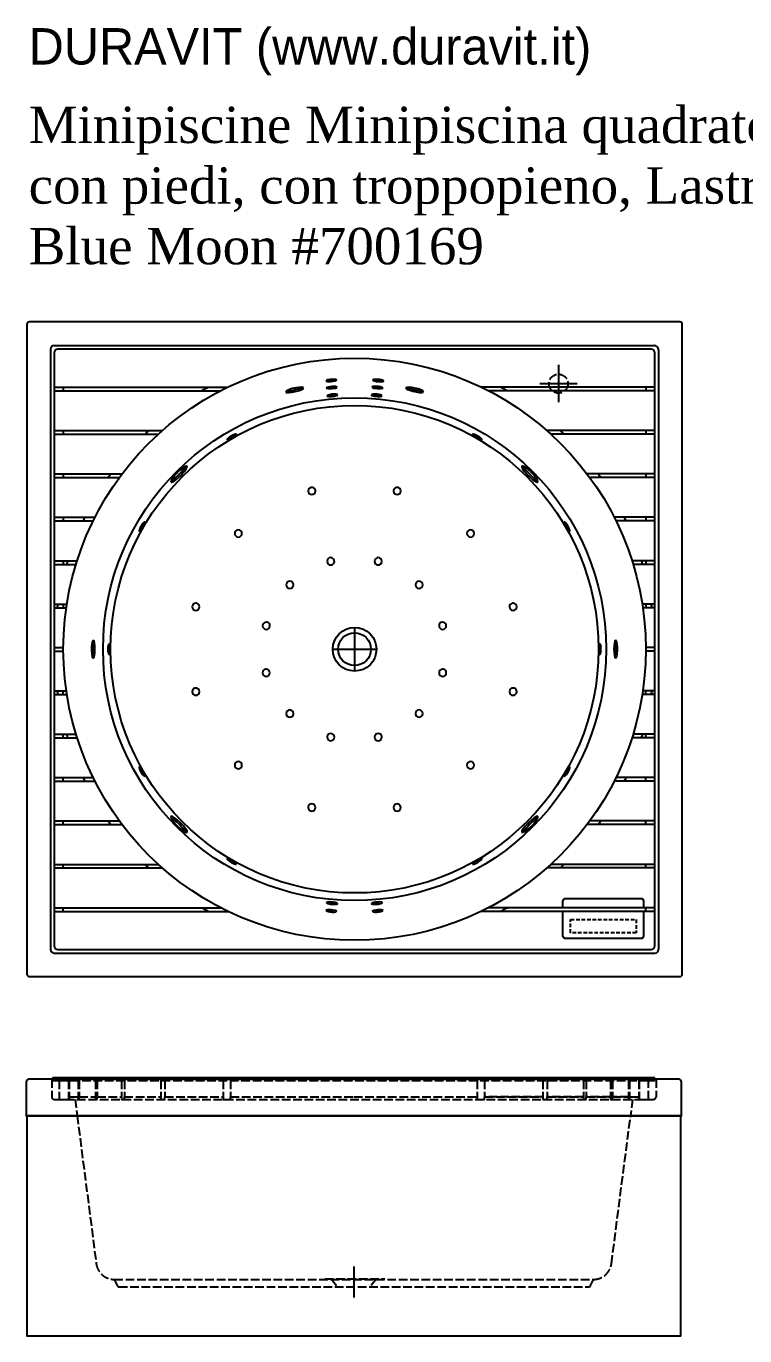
# Model space of a CAD drawing. Header units: millimetres. Extents: x 734 to 4682, y -4658 to -1058.
# Drawn here: x 734 to 2708, y -4658 to -1058 of the extents above; entities that cross this region are included whole.
import ezdxf

# ---------------------------------------------------------------- set-up
doc = ezdxf.new("R2010")
doc.units = ezdxf.units.MM
doc.linetypes.add('ACDINTGL', pattern=[3, 2, -1])
doc.linetypes.add('AM_DIN_F_W050', pattern=[6.25, 4.75, -1.5])

msp = doc.modelspace()

# ---------------------------------------------------------------- linework, layer by layer
for p, q in [((811.1, -1935.4), (2459.1, -1935.4)), ((801.1, -1945.4), (801.1, -3595.4)), ((2471.1, -1947.4), (2471.1, -3595.4)), ((811.1, -2050), (1288.4, -2050)), ((836.1, -2050), (836.1, -2060)), ((2461.1, -2050), (1983.8, -2050)), ((2436.1, -2050), (2436.1, -2060)), ((811.1, -2060), (1268.4, -2060)), ((2461.1, -2060), (2003.8, -2060)), ((811.1, -2169.2), (1108.4, -2169.2)), ((811.1, -2179.2), (1097.2, -2179.2)), ((836.1, -2169.2), (836.1, -2179.2)), ((2461.1, -2169.2), (2163.9, -2169.2)), ((2461.1, -2179.2), (2175.1, -2179.2)), ((2436.1, -2169.2), (2436.1, -2179.2)), ((811.1, -2288.5), (997.6, -2288.5)), ((811.1, -2298.5), (990.2, -2298.5)), ((836.1, -2288.5), (836.1, -2298.5)), ((2461.1, -2288.5), (2274.7, -2288.5)), ((2461.1, -2298.5), (2282.1, -2298.5)), ((2436.1, -2288.5), (2436.1, -2298.5)), ((811.1, -2407.8), (923.1, -2407.8)), ((836.1, -2407.8), (836.1, -2417.8)), ((2461.1, -2407.8), (2349.2, -2407.8)), ((2436.1, -2407.8), (2436.1, -2417.8)), ((811.1, -2417.8), (918.1, -2417.8)), ((2461.1, -2417.8), (2354.2, -2417.8)), ((811.1, -2527.1), (874.1, -2527.1)), ((811.1, -2537.1), (870.9, -2537.1)), ((836.1, -2527.1), (836.1, -2537.1)), ((2461.1, -2527.1), (2398.2, -2527.1)), ((2461.1, -2537.1), (2401.3, -2537.1)), ((2436.1, -2527.1), (2436.1, -2537.1)), ((811.1, -2646.4), (845.8, -2646.4)), ((811.1, -2656.4), (844.3, -2656.4)), ((836.1, -2646.4), (836.1, -2656.4)), ((2461.1, -2646.4), (2426.5, -2646.4)), ((2461.1, -2656.4), (2428, -2656.4)), ((2436.1, -2646.4), (2436.1, -2656.4)), ((811.1, -2765.3), (836.2, -2765.3)), ((2461.1, -2765.3), (2436.1, -2765.3)), ((811.1, -2775.6), (836.2, -2775.6)), ((2461.1, -2775.6), (2436.1, -2775.6)), ((811.1, -2884.5), (844.3, -2884.5)), ((811.1, -2894.5), (845.8, -2894.5)), ((836.1, -2894.5), (836.1, -2884.5)), ((2461.1, -2894.5), (2426.5, -2894.5)), ((2461.1, -2884.5), (2428, -2884.5)), ((2436.1, -2894.5), (2436.1, -2884.5)), ((811.1, -3003.8), (870.9, -3003.8)), ((811.1, -3013.8), (874.1, -3013.8)), ((836.1, -3013.8), (836.1, -3003.8)), ((836.1, -3013.8), (836.1, -3003.8)), ((2461.1, -3013.8), (2398.2, -3013.8)), ((2461.1, -3003.8), (2401.3, -3003.8)), ((2436.1, -3013.8), (2436.1, -3003.8)), ((2436.1, -3013.8), (2436.1, -3003.8)), ((811.1, -3123.1), (918.1, -3123.1)), ((836.1, -3133.1), (836.1, -3123.1)), ((2461.1, -3123.1), (2354.2, -3123.1)), ((2436.1, -3133.1), (2436.1, -3123.1)), ((811.1, -3133.1), (923.1, -3133.1)), ((2461.1, -3133.1), (2349.2, -3133.1)), ((811.1, -3242.4), (990.2, -3242.4)), ((811.1, -3252.4), (997.6, -3252.4)), ((836.1, -3252.4), (836.1, -3242.4)), ((2461.1, -3252.4), (2274.7, -3252.4)), ((2461.1, -3242.4), (2282.1, -3242.4)), ((2436.1, -3252.4), (2436.1, -3242.4)), ((811.1, -3361.7), (1097.2, -3361.7)), ((811.1, -3371.7), (1108.4, -3371.7)), ((836.1, -3371.7), (836.1, -3361.7)), ((2461.1, -3371.7), (2163.9, -3371.7)), ((2461.1, -3361.7), (2175.1, -3361.7)), ((2436.1, -3371.7), (2436.1, -3361.7)), ((811.1, -3480.9), (1268.4, -3480.9)), ((811.1, -3490.9), (1288.4, -3490.9)), ((836.1, -3490.9), (836.1, -3480.9)), ((1573.8, -3473.7), (1573.8, -3473.7)), ((1697.8, -3473.7), (1697.8, -3473.7)), ((2461.1, -3490.9), (1983.8, -3490.9)), ((2461.1, -3480.9), (2003.8, -3480.9)), ((2436.1, -3490.9), (2436.1, -3480.9)), ((811.1, -3605.4), (2461.1, -3605.4))]:
    msp.add_line(p, q)
at = {"color": 4}
for p, q in [((2196.1, -1989), (2196.1, -2091.4)), ((2145.2, -2040.4), (2247.1, -2040.4)), ((1636.1, -2710.4), (1636.1, -2830.4)), ((1576.1, -2770.4), (1696.1, -2770.4)), ((1634.1, -4467.3), (1634.1, -4551.9))]:
    msp.add_line(p, q, dxfattribs=at)
at = {"color": 6, "linetype": 'AM_DIN_F_W050', "ltscale": 5}
for p, q in [((804.1, -3952.6), (804.1, -4000.6)), ((807.1, -3952.6), (807.1, -3955.6)), ((807.1, -3955.6), (825, -3955.6)), ((825, -3955.6), (2443.3, -3955.6)), ((825, -3955.6), (825, -4007.6)), ((850.2, -3955.6), (850.2, -4007.6)), ((851.7, -3955.6), (851.7, -4007.6)), ((876.9, -3955.6), (876.9, -4000.6)), ((880, -3955.6), (880, -4000.6)), ((924.1, -3955.6), (924.1, -4000.6)), ((929.1, -3955.6), (929.1, -4000.6)), ((996.3, -3955.6), (996.3, -4000.6)), ((1003.7, -3955.6), (1003.7, -4000.6)), ((1103.5, -3955.6), (1103.5, -4000.6)), ((1114.7, -3955.6), (1114.7, -4000.6)), ((1275, -3955.6), (1275, -4000.6)), ((1295.1, -3955.6), (1295.1, -4000.6)), ((1973.2, -3955.6), (1973.2, -4000.6)), ((1993.3, -3955.6), (1993.3, -4000.6)), ((2153.6, -3955.6), (2153.6, -4000.6)), ((2164.8, -3955.6), (2164.8, -4000.6)), ((2264.5, -3955.6), (2264.5, -4000.6)), ((2272, -3955.6), (2272, -4000.6)), ((2339.2, -3955.6), (2339.2, -4000.6)), ((2344.2, -3955.6), (2344.2, -4000.6)), ((2388.2, -3955.6), (2388.2, -4000.6)), ((2391.4, -3955.6), (2391.4, -4000.6)), ((2416.5, -3955.6), (2416.5, -4007.6)), ((2418.1, -3955.6), (2418.1, -4007.6)), ((2443.3, -4007.6), (2443.3, -3955.6)), ((2443.3, -3955.6), (2461.1, -3955.6)), ((2461.1, -3955.6), (2461.1, -3952.6)), ((2464.1, -3952.6), (2464.1, -4000.6)), ((811.1, -4007.6), (2457.1, -4007.6)), ((825, -4007.6), (851.7, -4007.6)), ((851.7, -4000.6), (876.9, -4000.6)), ((851.7, -4007.6), (851.7, -4000.6)), ((868.6, -4007.6), (874.1, -4052.6)), ((876.9, -4000.6), (876.9, -4007.6)), ((876.9, -4007.6), (880, -4007.6)), ((880, -4000.6), (924.1, -4000.6)), ((880, -4000.6), (924.1, -4000.6)), ((880, -4007.6), (880, -4000.6)), ((924.1, -4000.6), (924.1, -4007.6)), ((924.1, -4007.6), (929.1, -4007.6)), ((929.1, -4000.6), (996.3, -4000.6)), ((929.1, -4000.6), (996.3, -4000.6)), ((929.1, -4007.6), (929.1, -4000.6)), ((996.3, -4000.6), (996.3, -4007.6)), ((996.3, -4007.6), (1003.7, -4007.6)), ((1003.7, -4000.6), (1103.5, -4000.6)), ((1003.7, -4000.6), (1103.5, -4000.6)), ((1003.7, -4007.6), (1003.7, -4000.6)), ((1103.5, -4000.6), (1103.5, -4007.6)), ((1103.5, -4007.6), (1114.7, -4007.6)), ((1114.7, -4000.6), (1275, -4000.6)), ((1114.7, -4000.6), (1275, -4000.6)), ((1114.7, -4007.6), (1114.7, -4000.6)), ((1275, -4000.6), (1275, -4007.6)), ((1275, -4007.6), (1295.1, -4007.6)), ((1295.1, -4000.6), (1634.1, -4000.6)), ((1295.1, -4007.6), (1295.1, -4000.6)), ((1634.1, -4000.6), (1973.2, -4000.6)), ((1973.2, -4000.6), (1973.2, -4007.6)), ((1973.2, -4007.6), (1993.3, -4007.6)), ((2153.6, -4000.6), (1993.3, -4000.6)), ((1993.3, -4000.6), (2153.6, -4000.6)), ((1993.3, -4007.6), (1993.3, -4000.6)), ((2153.6, -4000.6), (2153.6, -4007.6)), ((2153.6, -4007.6), (2164.8, -4007.6)), ((2264.5, -4000.6), (2164.8, -4000.6)), ((2164.8, -4000.6), (2264.5, -4000.6)), ((2164.8, -4007.6), (2164.8, -4000.6)), ((2264.5, -4000.6), (2264.5, -4007.6)), ((2264.5, -4007.6), (2272, -4007.6)), ((2339.2, -4000.6), (2272, -4000.6)), ((2272, -4000.6), (2339.2, -4000.6)), ((2272, -4007.6), (2272, -4000.6)), ((2339.2, -4000.6), (2339.2, -4007.6)), ((2339.2, -4007.6), (2344.2, -4007.6)), ((2388.2, -4000.6), (2344.2, -4000.6)), ((2344.2, -4000.6), (2388.2, -4000.6)), ((2344.2, -4007.6), (2344.2, -4000.6)), ((2388.2, -4000.6), (2388.2, -4007.6)), ((2388.2, -4007.6), (2391.4, -4007.6)), ((2391.4, -4000.6), (2416.5, -4000.6)), ((2391.4, -4007.6), (2391.4, -4000.6)), ((2399.7, -4007.6), (2394.1, -4052.6)), ((2416.5, -4000.6), (2416.5, -4007.6)), ((2416.5, -4007.6), (2443.3, -4007.6)), ((874.1, -4052.6), (926.5, -4459.3)), ((2341.8, -4459.3), (2394.1, -4052.6)), ((976.1, -4502.6), (2292.2, -4502.6)), ((976.1, -4502.6), (983.9, -4519.7)), ((988.4, -4522.6), (2279.9, -4522.6)), ((1554.1, -4500.6), (1719.1, -4500.6)), ((1572.1, -4500.6), (1589.1, -4522.6)), ((1696.1, -4500.6), (1679.1, -4522.6)), ((2284.4, -4519.7), (2292.2, -4502.6))]:
    msp.add_line(p, q, dxfattribs=at)
for points in [[(2536.1, -1877.4, 0.414214), (2529.1, -1870.4), (743.1, -1870.4, 0.414214), (736.1, -1877.4), (736.1, -3663.4, 0.414214), (743.1, -3670.4), (2529.1, -3670.4, 0.414214), (2536.1, -3663.4)], [(2461.1, -1955.7, 0.414214), (2451.1, -1945.7), (821.1, -1945.7, 0.414214), (811.1, -1955.7), (811.1, -3585.7, 0.414214), (821.1, -3595.7), (2451.1, -3595.7, 0.414214), (2461.1, -3585.7)], [(2534.1, -3959.6, 0.414214), (2527.1, -3952.6), (741.1, -3952.6, 0.414214), (734.1, -3959.6), (734.1, -4052.6), (2534.1, -4052.6)]]:
    msp.add_lwpolyline(points, format="xyb", close=True)
at = {"color": 6, "linetype": 'ACDINTGL', "ltscale": 5}
msp.add_lwpolyline([(2229.6, -3513.5), (2409.7, -3513.5), (2409.7, -3549.6), (2229.6, -3549.6)], close=True, dxfattribs=at)
for points in [[(2461.1, -3948.6), (1634.1, -3948.6), (807.1, -3948.6), (807.1, -3952.6), (1634.1, -3952.6), (2461.1, -3952.6)], [(2532.1, -4052.6), (736.1, -4052.6), (736.1, -4657.6), (2532.1, -4657.6)]]:
    msp.add_lwpolyline(points, close=True)
for radius in [800, 691, 670, 60, 45]:
    msp.add_circle((1636.1, -2770.4), radius)
at = {"color": 6, "linetype": 'AM_DIN_F_W050', "ltscale": 5}
msp.add_circle((2196.1, -2040.4), 26, dxfattribs=at)
for centre, radius, start, end in [((811.1, -1945.4), 10, 90, 180), ((2459.1, -1947.4), 12, 0, 90), ((1636.1, -2770.4), 825, 119.153, 120.5483), ((1636.1, -2770.4), 825, 59.4517, 60.847), ((1636.1, -2770.4), 825, 133.2191, 134.224), ((1636.1, -2770.4), 825, 45.776, 46.7809), ((1636.1, -2770.4), 825, 144.2564, 145.1076), ((1636.1, -2770.4), 825, 34.8924, 35.7436), ((1636.1, -2770.4), 825, 153.9231, 154.6938), ((1636.1, -2770.4), 825, 25.3062, 26.0769), ((1636.1, -2770.4), 825, 162.8428, 163.5682), ((1636.1, -2770.4), 825, 16.4318, 17.1572), ((1636.1, -2770.4), 825, 171.3491, 172.051), ((1636.1, -2770.4), 825, 7.949, 8.6509), ((1636.1, -2770.4), 825, 179.6396, 180.3341), ((1636.1, -2770.4), 825, 179.6659, 180.3604), ((1636.1, -2770.4), 825, 359.6659, 0.3604), ((1636.1, -2770.4), 825, 359.6396, 0.3341), ((1636.1, -2770.4), 825, 187.949, 188.6509), ((1636.1, -2770.4), 825, 351.3491, 352.051), ((1636.1, -2770.4), 825, 196.4318, 197.1572), ((1636.1, -2770.4), 825, 196.4318, 197.1572), ((1636.1, -2770.4), 825, 342.8428, 343.5682), ((1636.1, -2770.4), 825, 342.8428, 343.5682), ((1636.1, -2770.4), 825, 205.3062, 206.0769), ((1636.1, -2770.4), 825, 333.9231, 334.6938), ((1636.1, -2770.4), 825, 214.8924, 215.7436), ((1636.1, -2770.4), 825, 324.2564, 325.1076), ((1636.1, -2770.4), 825, 225.776, 226.7809), ((1636.1, -2770.4), 825, 313.2191, 314.224), ((1636.1, -2770.4), 825, 239.4517, 240.847), ((1636.1, -2770.4), 825, 299.153, 300.5483), ((811.1, -3595.4), 10, 180, 270), ((2461.1, -3595.4), 10, 270, 0)]:
    msp.add_arc(centre, radius, start, end)
for centre, radius, start, end in [((811.1, -4000.6), 7, 180, 270), ((2457.1, -4000.6), 7, 270, 0), ((976.1, -4452.6), 50, 187.6821, 270), ((2292.2, -4452.6), 50, 270, 352.3179), ((988.4, -4517.6), 5, 204.5415, 270), ((2279.9, -4517.6), 5, 270, 335.4585)]:
    msp.add_arc(centre, radius, start, end, dxfattribs=at)
for points, knots in [([(1496.2, -2052.2), (1494.4, -2047.9), (1471.9, -2051.9), (1469.2, -2053), (1466.6, -2053.3), (1446.9, -2059.1), (1447.4, -2063.4)], [0, 0, 0, 0, 1, 1, 1, 2, 2, 2, 2]), ([(1450.4, -2060), (1457.4, -2060.2), (1466, -2058.4), (1472.8, -2056.8), (1479.3, -2055.4), (1485.9, -2053.4), (1491.9, -2050.4)], [0, 0, 0, 0, 1, 1, 1, 2, 2, 2, 2]), ([(1586.6, -2030.5), (1586.6, -2030.5), (1586.6, -2030.3), (1586.6, -2030.3), (1586.6, -2030.3), (1586.4, -2030), (1586.4, -2030), (1586.4, -2030), (1586, -2029.8), (1586, -2029.8), (1586, -2029.8), (1585.5, -2029.5), (1585.5, -2029.5), (1585.5, -2029.5), (1584.9, -2029.3), (1584.9, -2029.3), (1584.9, -2029.3), (1583.8, -2029.1), (1583.8, -2029.1), (1579.7, -2028.2), (1574.5, -2028.5), (1570.4, -2028.9), (1569, -2029), (1556.8, -2030.5), (1556.8, -2033.2)], [0, 0, 0, 0, 1, 1, 1, 2, 2, 2, 3, 3, 3, 4, 4, 4, 5, 5, 5, 6, 6, 6, 7, 7, 7, 8, 8, 8, 8]), ([(1714.2, -2052.5), (1714.1, -2049.8), (1700, -2048), (1698.4, -2048.1), (1694.6, -2047.8), (1690.1, -2047.7), (1686.4, -2048.6), (1686.4, -2048.6), (1685.7, -2048.8), (1685.7, -2048.8), (1685.7, -2048.8), (1685.2, -2049.1), (1685.2, -2049.1), (1685.2, -2049.1), (1684.7, -2049.3), (1684.7, -2049.3), (1684.7, -2049.3), (1684.4, -2049.5), (1684.4, -2049.5), (1684.4, -2049.5), (1684.3, -2049.8), (1684.3, -2049.8), (1684.3, -2049.8), (1684.3, -2050), (1684.3, -2050)], [0, 0, 0, 0, 1, 1, 1, 2, 2, 2, 3, 3, 3, 4, 4, 4, 5, 5, 5, 6, 6, 6, 7, 7, 7, 8, 8, 8, 8]), ([(1715.8, -2033.2), (1715.8, -2033.2), (1715.8, -2032.9), (1715.8, -2032.9), (1715.8, -2032.9), (1715.7, -2032.6), (1715.7, -2032.6), (1715.7, -2032.6), (1715.4, -2032.3), (1715.4, -2032.3), (1715.4, -2032.3), (1714.9, -2032), (1714.9, -2032), (1714.9, -2032), (1714.4, -2031.7), (1714.4, -2031.7), (1714.4, -2031.7), (1713.3, -2031.2), (1713.3, -2031.2), (1709.3, -2029.7), (1704.4, -2029), (1700.2, -2028.7), (1696.3, -2028.5), (1691.8, -2028.4), (1688, -2029.2), (1688, -2029.2), (1687.4, -2029.5), (1687.4, -2029.5), (1687.4, -2029.5), (1686.8, -2029.7), (1686.8, -2029.7), (1686.8, -2029.7), (1686.5, -2029.9), (1686.5, -2029.9), (1686.5, -2029.9), (1686.2, -2030.1), (1686.2, -2030.1), (1686.2, -2030.1), (1685.9, -2030.4), (1685.9, -2030.4), (1685.9, -2030.4), (1685.9, -2030.5), (1685.9, -2030.5)], [0, 0, 0, 0, 1, 1, 1, 2, 2, 2, 3, 3, 3, 4, 4, 4, 5, 5, 5, 6, 6, 6, 7, 7, 7, 8, 8, 8, 9, 9, 9, 10, 10, 10, 11, 11, 11, 12, 12, 12, 13, 13, 13, 14, 14, 14, 14]), ([(1685.9, -2030.5), (1685.9, -2030.5), (1686, -2030.8), (1686, -2030.8), (1686, -2030.8), (1686.2, -2031.1), (1686.2, -2031.1), (1686.2, -2031.1), (1686.5, -2031.3), (1686.5, -2031.3), (1686.5, -2031.3), (1686.9, -2031.7), (1686.9, -2031.7), (1686.9, -2031.7), (1687.4, -2032), (1687.4, -2032), (1691, -2033.5), (1695.9, -2034.1), (1699.6, -2034.5), (1703.9, -2034.9), (1709.2, -2035.3), (1713.4, -2034.5), (1713.4, -2034.5), (1714.2, -2034.3), (1714.2, -2034.3), (1714.2, -2034.3), (1714.8, -2034.1), (1714.8, -2034.1), (1714.8, -2034.1), (1715.2, -2033.9), (1715.2, -2033.9), (1715.2, -2033.9), (1715.6, -2033.7), (1715.6, -2033.7), (1715.6, -2033.7), (1715.7, -2033.4), (1715.7, -2033.4), (1715.7, -2033.4), (1715.8, -2033.2), (1715.8, -2033.2)], [0, 0, 0, 0, 1, 1, 1, 2, 2, 2, 3, 3, 3, 4, 4, 4, 5, 5, 5, 6, 6, 6, 7, 7, 7, 8, 8, 8, 9, 9, 9, 10, 10, 10, 11, 11, 11, 12, 12, 12, 13, 13, 13, 13]), ([(1780.7, -2050.4), (1787.4, -2053.8), (1794.8, -2055.7), (1802.2, -2057.4), (1807.9, -2058.7), (1816.3, -2060.2), (1822.2, -2060)], [0, 0, 0, 0, 1, 1, 1, 2, 2, 2, 2]), ([(1590.2, -2071.2), (1589.7, -2070.2), (1588.2, -2070), (1587.3, -2069.8), (1583.7, -2069), (1577.6, -2069.2), (1573.9, -2069.6), (1572.4, -2069.7), (1560.5, -2071.3), (1560.2, -2073.9)], [0, 0, 0, 0, 1, 1, 1, 2, 2, 2, 3, 3, 3, 3]), ([(1560.2, -2073.9), (1560.7, -2074.7), (1561.1, -2074.8), (1562.1, -2075), (1566.1, -2075.9), (1570.3, -2075.6), (1574.4, -2075.4), (1578.7, -2075.1), (1583.9, -2074.4), (1587.9, -2073), (1588.8, -2072.6), (1590.1, -2072.3), (1590.2, -2071.2)], [0, 0, 0, 0, 1, 1, 1, 2, 2, 2, 3, 3, 3, 4, 4, 4, 4]), ([(1682.4, -2071.2), (1682.4, -2071.2), (1682.4, -2071.5), (1682.4, -2071.5), (1682.4, -2071.5), (1682.6, -2071.8), (1682.6, -2071.8), (1682.6, -2071.8), (1682.9, -2072.1), (1682.9, -2072.1), (1682.9, -2072.1), (1683.4, -2072.4), (1683.4, -2072.4), (1683.4, -2072.4), (1683.9, -2072.7), (1683.9, -2072.7), (1687.7, -2074.3), (1692, -2074.7), (1696.1, -2075.2), (1700.4, -2075.5), (1705.5, -2076), (1709.8, -2075.2), (1710.9, -2074.9), (1711.7, -2074.9), (1712.3, -2073.9)], [0, 0, 0, 0, 1, 1, 1, 2, 2, 2, 3, 3, 3, 4, 4, 4, 5, 5, 5, 6, 6, 6, 7, 7, 7, 8, 8, 8, 8]), ([(1776.4, -2052.2), (1776.1, -2056.4), (1798.4, -2061.8), (1800.6, -2062.3), (1802.7, -2062.8), (1823.6, -2067.3), (1825.2, -2063.4)], [0, 0, 0, 0, 1, 1, 1, 2, 2, 2, 2]), ([(1176, -2267.3), (1171.8, -2263.8), (1151, -2282.1), (1149.1, -2284.7), (1146.5, -2286.8), (1128.8, -2307), (1132.2, -2311.2)], [0, 0, 0, 0, 1, 1, 1, 2, 2, 2, 2]), ([(1132.2, -2311.2), (1135.9, -2314.4), (1155.6, -2295.5), (1157, -2293.8), (1158.6, -2292.6), (1179.7, -2270.9), (1176, -2267.3)], [0, 0, 0, 0, 1, 1, 1, 2, 2, 2, 2]), ([(1132.4, -2307.2), (1140.5, -2303), (1147.5, -2295.9), (1154, -2289.6), (1159.9, -2283.6), (1168.3, -2275.1), (1172.1, -2267.4)], [0, 0, 0, 0, 1, 1, 1, 2, 2, 2, 2]), ([(2095.6, -2267.3), (2091.9, -2270.9), (2113, -2292.6), (2114.6, -2293.8), (2116, -2295.5), (2135.7, -2314.4), (2139.4, -2311.2)], [0, 0, 0, 0, 1, 1, 1, 2, 2, 2, 2]), ([(2139.4, -2311.2), (2142.8, -2307), (2125.1, -2286.8), (2122.5, -2284.7), (2120.6, -2282.1), (2099.8, -2263.8), (2095.6, -2267.3)], [0, 0, 0, 0, 1, 1, 1, 2, 2, 2, 2]), ([(2099.5, -2267.4), (2103.3, -2275.1), (2111.7, -2283.6), (2117.6, -2289.6), (2124.1, -2295.9), (2131.1, -2303), (2139.2, -2307.2)], [0, 0, 0, 0, 1, 1, 1, 2, 2, 2, 2]), ([(1528.3, -2332.8), (1528.5, -2333.6), (1528.7, -2334.5), (1528.7, -2335.4), (1528.7, -2340.9), (1524.2, -2345.4), (1518.7, -2345.4), (1513.2, -2345.4), (1508.6, -2340.9), (1508.6, -2335.4), (1508.6, -2329.8), (1513.2, -2325.4), (1518.7, -2325.4), (1523.2, -2325.4), (1527.2, -2328.4), (1528.3, -2332.8)], [0, 0, 0, 0, 1, 1, 1, 2, 2, 2, 3, 3, 3, 4, 4, 4, 5, 5, 5, 5]), ([(1743.3, -2332.8), (1744.4, -2328.4), (1748.4, -2325.4), (1752.9, -2325.4), (1758.4, -2325.4), (1763, -2329.8), (1763, -2335.4), (1763, -2340.9), (1758.4, -2345.4), (1752.9, -2345.4), (1747.4, -2345.4), (1742.9, -2340.9), (1742.9, -2335.4), (1742.9, -2334.5), (1743.1, -2333.6), (1743.3, -2332.8)], [0, 0, 0, 0, 1, 1, 1, 2, 2, 2, 3, 3, 3, 4, 4, 4, 5, 5, 5, 5]), ([(1323.9, -2444.9), (1325.8, -2446.7), (1326.8, -2449.3), (1326.8, -2452), (1326.8, -2457.5), (1322.3, -2462), (1316.8, -2462), (1311.2, -2462), (1306.8, -2457.5), (1306.8, -2452), (1306.8, -2446.4), (1311.2, -2441.9), (1316.8, -2441.9), (1319.4, -2441.9), (1322, -2443), (1323.9, -2444.9)], [0, 0, 0, 0, 1, 1, 1, 2, 2, 2, 3, 3, 3, 4, 4, 4, 5, 5, 5, 5]), ([(1947.7, -2444.9), (1949.6, -2443), (1952.2, -2441.9), (1954.8, -2441.9), (1960.4, -2441.9), (1964.8, -2446.4), (1964.8, -2452), (1964.8, -2457.5), (1960.4, -2462), (1954.8, -2462), (1949.3, -2462), (1944.8, -2457.5), (1944.8, -2452), (1944.8, -2449.3), (1945.8, -2446.7), (1947.7, -2444.9)], [0, 0, 0, 0, 1, 1, 1, 2, 2, 2, 3, 3, 3, 4, 4, 4, 5, 5, 5, 5]), ([(1580.2, -2526.1), (1580.4, -2527), (1580.5, -2527.9), (1580.5, -2528.7), (1580.5, -2534.2), (1576.1, -2538.8), (1570.5, -2538.8), (1565, -2538.8), (1560.5, -2534.2), (1560.5, -2528.7), (1560.5, -2523.2), (1565, -2518.7), (1570.5, -2518.7), (1575.1, -2518.7), (1579, -2521.7), (1580.2, -2526.1)], [0, 0, 0, 0, 1, 1, 1, 2, 2, 2, 3, 3, 3, 4, 4, 4, 5, 5, 5, 5]), ([(1691.4, -2526.1), (1692.6, -2521.7), (1696.5, -2518.7), (1701.1, -2518.7), (1706.6, -2518.7), (1711.1, -2523.2), (1711.1, -2528.7), (1711.1, -2534.2), (1706.6, -2538.8), (1701.1, -2538.8), (1695.5, -2538.8), (1691.1, -2534.2), (1691.1, -2528.7), (1691.1, -2527.9), (1691.1, -2527), (1691.4, -2526.1)], [0, 0, 0, 0, 1, 1, 1, 2, 2, 2, 3, 3, 3, 4, 4, 4, 5, 5, 5, 5]), ([(1465.4, -2586.4), (1467.3, -2588.3), (1468.4, -2590.8), (1468.3, -2593.5), (1468.3, -2599.1), (1463.8, -2603.5), (1458.3, -2603.5), (1452.8, -2603.5), (1448.3, -2599.1), (1448.3, -2593.5), (1448.3, -2587.9), (1452.8, -2583.5), (1458.3, -2583.5), (1461, -2583.5), (1463.5, -2584.5), (1465.4, -2586.4)], [0, 0, 0, 0, 1, 1, 1, 2, 2, 2, 3, 3, 3, 4, 4, 4, 5, 5, 5, 5]), ([(1806.2, -2586.4), (1808.1, -2584.5), (1810.6, -2583.5), (1813.3, -2583.5), (1818.8, -2583.5), (1823.3, -2587.9), (1823.3, -2593.5), (1823.3, -2599.1), (1818.8, -2603.5), (1813.3, -2603.5), (1807.7, -2603.5), (1803.3, -2599.1), (1803.3, -2593.5), (1803.2, -2590.8), (1804.3, -2588.3), (1806.2, -2586.4)], [0, 0, 0, 0, 1, 1, 1, 2, 2, 2, 3, 3, 3, 4, 4, 4, 5, 5, 5, 5]), ([(1202.8, -2644.2), (1207.2, -2645.4), (1210.2, -2649.3), (1210.2, -2653.8), (1210.2, -2659.4), (1205.8, -2663.8), (1200.2, -2663.8), (1194.7, -2663.8), (1190.2, -2659.4), (1190.2, -2653.8), (1190.2, -2648.3), (1194.7, -2643.9), (1200.2, -2643.9), (1201.1, -2643.9), (1202, -2643.9), (1202.8, -2644.2)], [0, 0, 0, 0, 1, 1, 1, 2, 2, 2, 3, 3, 3, 4, 4, 4, 5, 5, 5, 5]), ([(2068.8, -2644.2), (2069.6, -2643.9), (2070.5, -2643.9), (2071.4, -2643.9), (2076.9, -2643.9), (2081.4, -2648.3), (2081.4, -2653.8), (2081.4, -2659.4), (2076.9, -2663.8), (2071.4, -2663.8), (2065.8, -2663.8), (2061.4, -2659.4), (2061.4, -2653.8), (2061.4, -2649.3), (2064.4, -2645.4), (2068.8, -2644.2)], [0, 0, 0, 0, 1, 1, 1, 2, 2, 2, 3, 3, 3, 4, 4, 4, 5, 5, 5, 5]), ([(1396.1, -2696), (1400.5, -2697.1), (1403.5, -2701.1), (1403.5, -2705.7), (1403.5, -2711.2), (1399.1, -2715.7), (1393.6, -2715.7), (1388, -2715.7), (1383.6, -2711.2), (1383.6, -2705.7), (1383.6, -2700.1), (1388, -2695.7), (1393.6, -2695.7), (1394.5, -2695.7), (1395.3, -2695.8), (1396.1, -2696)], [0, 0, 0, 0, 1, 1, 1, 2, 2, 2, 3, 3, 3, 4, 4, 4, 5, 5, 5, 5]), ([(1875.5, -2696), (1876.3, -2695.8), (1877.1, -2695.7), (1878, -2695.7), (1883.6, -2695.7), (1888, -2700.1), (1888, -2705.7), (1888, -2711.2), (1883.6, -2715.7), (1878, -2715.7), (1872.5, -2715.7), (1868.1, -2711.2), (1868.1, -2705.7), (1868.1, -2701.1), (1871.1, -2697.1), (1875.5, -2696)], [0, 0, 0, 0, 1, 1, 1, 2, 2, 2, 3, 3, 3, 4, 4, 4, 5, 5, 5, 5]), ([(918.5, -2745.4), (914.4, -2745.8), (913, -2766.5), (913.2, -2768.9), (912.9, -2772), (914, -2794.5), (918.5, -2795.4)], [0, 0, 0, 0, 1, 1, 1, 2, 2, 2, 2]), ([(962, -2755.4), (959.4, -2756), (959, -2767.7), (958.9, -2769.4), (958.8, -2771), (959.3, -2785), (962, -2785.3)], [0, 0, 0, 0, 1, 1, 1, 2, 2, 2, 2]), ([(962, -2785.3), (962, -2785.3), (962.3, -2785.3), (962.3, -2785.3), (962.3, -2785.3), (962.6, -2785.1), (962.6, -2785.1), (962.6, -2785.1), (962.9, -2784.7), (962.9, -2784.7), (962.9, -2784.7), (963.1, -2784.3), (963.1, -2784.3), (963.1, -2784.3), (963.3, -2783.7), (963.3, -2783.7), (963.3, -2783.7), (963.6, -2783), (963.6, -2783), (964.6, -2778.5), (964.8, -2773.9), (964.8, -2769.4), (964.7, -2766), (964.5, -2760.3), (963.3, -2757), (963.3, -2757), (963.1, -2756.4), (963.1, -2756.4), (963.1, -2756.4), (962.9, -2756), (962.9, -2756), (962.9, -2756), (962.6, -2755.6), (962.6, -2755.6), (962.6, -2755.6), (962.3, -2755.5), (962.3, -2755.5), (962.3, -2755.5), (962, -2755.4), (962, -2755.4)], [0, 0, 0, 0, 1, 1, 1, 2, 2, 2, 3, 3, 3, 4, 4, 4, 5, 5, 5, 6, 6, 6, 7, 7, 7, 8, 8, 8, 9, 9, 9, 10, 10, 10, 11, 11, 11, 12, 12, 12, 13, 13, 13, 13]), ([(2309.6, -2755.4), (2309.6, -2755.4), (2309.3, -2755.5), (2309.3, -2755.5), (2309.3, -2755.5), (2309, -2755.6), (2309, -2755.6), (2309, -2755.6), (2308.7, -2756), (2308.7, -2756), (2308.7, -2756), (2308.5, -2756.4), (2308.5, -2756.4), (2308.5, -2756.4), (2308.3, -2757), (2308.3, -2757), (2307.1, -2760.3), (2306.9, -2766), (2306.8, -2769.4), (2306.8, -2773.9), (2307, -2778.5), (2308, -2783), (2308, -2783), (2308.3, -2783.7), (2308.3, -2783.7), (2308.3, -2783.7), (2308.5, -2784.3), (2308.5, -2784.3), (2308.5, -2784.3), (2308.7, -2784.7), (2308.7, -2784.7), (2308.7, -2784.7), (2309, -2785.1), (2309, -2785.1), (2309, -2785.1), (2309.3, -2785.3), (2309.3, -2785.3), (2309.3, -2785.3), (2309.6, -2785.3), (2309.6, -2785.3)], [0, 0, 0, 0, 1, 1, 1, 2, 2, 2, 3, 3, 3, 4, 4, 4, 5, 5, 5, 6, 6, 6, 7, 7, 7, 8, 8, 8, 9, 9, 9, 10, 10, 10, 11, 11, 11, 12, 12, 12, 13, 13, 13, 13]), ([(2309.6, -2785.3), (2312.3, -2785), (2312.8, -2771), (2312.7, -2769.4), (2312.6, -2767.7), (2312.2, -2756), (2309.6, -2755.4)], [0, 0, 0, 0, 1, 1, 1, 2, 2, 2, 2]), ([(2353.1, -2795.4), (2357.6, -2794.5), (2358.7, -2772), (2358.4, -2768.9), (2358.6, -2766.5), (2357.2, -2745.8), (2353.1, -2745.4)], [0, 0, 0, 0, 1, 1, 1, 2, 2, 2, 2]), ([(1391, -2825.5), (1391.8, -2825.3), (1392.7, -2825.1), (1393.6, -2825.1), (1399.1, -2825.1), (1403.5, -2829.6), (1403.5, -2835.2), (1403.5, -2840.7), (1399.1, -2845.2), (1393.6, -2845.2), (1388, -2845.2), (1383.6, -2840.7), (1383.6, -2835.2), (1383.6, -2830.7), (1386.6, -2826.7), (1391, -2825.5)], [0, 0, 0, 0, 1, 1, 1, 2, 2, 2, 3, 3, 3, 4, 4, 4, 5, 5, 5, 5]), ([(1880.6, -2825.5), (1885, -2826.7), (1888, -2830.7), (1888, -2835.2), (1888, -2840.7), (1883.6, -2845.2), (1878, -2845.2), (1872.5, -2845.2), (1868.1, -2840.7), (1868.1, -2835.2), (1868.1, -2829.6), (1872.5, -2825.1), (1878, -2825.1), (1878.9, -2825.1), (1879.8, -2825.3), (1880.6, -2825.5)], [0, 0, 0, 0, 1, 1, 1, 2, 2, 2, 3, 3, 3, 4, 4, 4, 5, 5, 5, 5]), ([(1197.6, -2877.4), (1198.4, -2877.1), (1199.3, -2877), (1200.2, -2877), (1205.8, -2877), (1210.2, -2881.5), (1210.2, -2887), (1210.2, -2892.6), (1205.8, -2897), (1200.2, -2897), (1194.7, -2897), (1190.2, -2892.6), (1190.2, -2887), (1190.2, -2882.5), (1193.3, -2878.5), (1197.6, -2877.4)], [0, 0, 0, 0, 1, 1, 1, 2, 2, 2, 3, 3, 3, 4, 4, 4, 5, 5, 5, 5]), ([(2074, -2877.4), (2078.3, -2878.5), (2081.4, -2882.5), (2081.4, -2887), (2081.4, -2892.6), (2076.9, -2897), (2071.4, -2897), (2065.8, -2897), (2061.4, -2892.6), (2061.4, -2887), (2061.4, -2881.5), (2065.8, -2877), (2071.4, -2877), (2072.3, -2877), (2073.2, -2877.1), (2074, -2877.4)], [0, 0, 0, 0, 1, 1, 1, 2, 2, 2, 3, 3, 3, 4, 4, 4, 5, 5, 5, 5]), ([(1451.3, -2940.3), (1453.1, -2938.4), (1455.7, -2937.4), (1458.3, -2937.4), (1463.8, -2937.4), (1468.3, -2941.8), (1468.3, -2947.3), (1468.3, -2952.9), (1463.8, -2957.3), (1458.3, -2957.3), (1452.8, -2957.3), (1448.3, -2952.9), (1448.3, -2947.3), (1448.3, -2944.7), (1449.4, -2942.1), (1451.3, -2940.3)], [0, 0, 0, 0, 1, 1, 1, 2, 2, 2, 3, 3, 3, 4, 4, 4, 5, 5, 5, 5]), ([(1820.3, -2940.3), (1822.2, -2942.1), (1823.3, -2944.7), (1823.3, -2947.3), (1823.3, -2952.9), (1818.8, -2957.3), (1813.3, -2957.3), (1807.7, -2957.3), (1803.3, -2952.9), (1803.3, -2947.3), (1803.3, -2941.8), (1807.7, -2937.4), (1813.3, -2937.4), (1815.9, -2937.4), (1818.5, -2938.4), (1820.3, -2940.3)], [0, 0, 0, 0, 1, 1, 1, 2, 2, 2, 3, 3, 3, 4, 4, 4, 5, 5, 5, 5]), ([(1560.8, -3009.5), (1562, -3005.2), (1566, -3002.1), (1570.5, -3002.1), (1576.1, -3002.1), (1580.5, -3006.6), (1580.5, -3012.1), (1580.5, -3017.6), (1576.1, -3022.1), (1570.5, -3022.1), (1565, -3022.1), (1560.5, -3017.6), (1560.5, -3012.1), (1560.5, -3011.3), (1560.6, -3010.4), (1560.8, -3009.5)], [0, 0, 0, 0, 1, 1, 1, 2, 2, 2, 3, 3, 3, 4, 4, 4, 5, 5, 5, 5]), ([(1710.7, -3009.5), (1711, -3010.4), (1711.1, -3011.3), (1711.1, -3012.1), (1711.1, -3017.6), (1706.6, -3022.1), (1701.1, -3022.1), (1695.5, -3022.1), (1691.1, -3017.6), (1691.1, -3012.1), (1691.1, -3006.6), (1695.5, -3002.1), (1701.1, -3002.1), (1705.6, -3002.1), (1709.6, -3005.2), (1710.7, -3009.5)], [0, 0, 0, 0, 1, 1, 1, 2, 2, 2, 3, 3, 3, 4, 4, 4, 5, 5, 5, 5]), ([(1044.7, -3094.1), (1044.7, -3094.1), (1044.5, -3094.2), (1044.5, -3094.2), (1044.5, -3094.2), (1044.4, -3094.4), (1044.4, -3094.4), (1044.4, -3094.4), (1044.4, -3094.7), (1044.4, -3094.7), (1044.4, -3094.7), (1044.3, -3095.3), (1044.3, -3095.3), (1044.3, -3095.3), (1044.4, -3095.9), (1044.4, -3095.9), (1044.4, -3095.9), (1044.4, -3096.6), (1044.4, -3096.6), (1045.3, -3100.3), (1047.2, -3104.3), (1049.1, -3107.7), (1050, -3109.4), (1056.9, -3120.8), (1059.7, -3120)], [0, 0, 0, 0, 1, 1, 1, 2, 2, 2, 3, 3, 3, 4, 4, 4, 5, 5, 5, 6, 6, 6, 7, 7, 7, 8, 8, 8, 8]), ([(1059.7, -3120), (1062, -3118.8), (1054.7, -3105.6), (1054.1, -3104.7), (1052.1, -3101.5), (1049.6, -3097.4), (1046.7, -3094.8), (1046, -3094.4), (1045.6, -3093.7), (1044.7, -3094.1)], [0, 0, 0, 0, 1, 1, 1, 2, 2, 2, 3, 3, 3, 3]), ([(1309.7, -3081.8), (1311.6, -3080), (1314.1, -3078.9), (1316.8, -3078.9), (1322.3, -3078.9), (1326.8, -3083.4), (1326.8, -3088.9), (1326.8, -3094.4), (1322.3, -3098.9), (1316.8, -3098.9), (1311.2, -3098.9), (1306.8, -3094.4), (1306.8, -3088.9), (1306.8, -3086.3), (1307.8, -3083.7), (1309.7, -3081.8)], [0, 0, 0, 0, 1, 1, 1, 2, 2, 2, 3, 3, 3, 4, 4, 4, 5, 5, 5, 5]), ([(1961.9, -3081.8), (1963.8, -3083.7), (1964.8, -3086.3), (1964.8, -3088.9), (1964.8, -3094.4), (1960.4, -3098.9), (1954.8, -3098.9), (1949.3, -3098.9), (1944.8, -3094.4), (1944.8, -3088.9), (1944.8, -3083.4), (1949.3, -3078.9), (1954.8, -3078.9), (1957.5, -3078.9), (1960, -3080), (1961.9, -3081.8)], [0, 0, 0, 0, 1, 1, 1, 2, 2, 2, 3, 3, 3, 4, 4, 4, 5, 5, 5, 5]), ([(2226.9, -3094.1), (2226, -3093.7), (2225.5, -3094.4), (2224.9, -3094.8), (2222, -3097.4), (2219.5, -3101.5), (2217.5, -3104.7), (2216.8, -3105.6), (2209.6, -3118.8), (2211.9, -3120)], [0, 0, 0, 0, 1, 1, 1, 2, 2, 2, 3, 3, 3, 3]), ([(2211.9, -3120), (2214.7, -3120.8), (2221.6, -3109.4), (2222.5, -3107.7), (2224.4, -3104.3), (2226.3, -3100.3), (2227.2, -3096.6), (2227.2, -3096.6), (2227.2, -3095.9), (2227.2, -3095.9), (2227.2, -3095.9), (2227.3, -3095.3), (2227.3, -3095.3), (2227.3, -3095.3), (2227.2, -3094.7), (2227.2, -3094.7), (2227.2, -3094.7), (2227.2, -3094.4), (2227.2, -3094.4), (2227.2, -3094.4), (2227.1, -3094.2), (2227.1, -3094.2), (2227.1, -3094.2), (2226.9, -3094.1), (2226.9, -3094.1)], [0, 0, 0, 0, 1, 1, 1, 2, 2, 2, 3, 3, 3, 4, 4, 4, 5, 5, 5, 6, 6, 6, 7, 7, 7, 8, 8, 8, 8]), ([(1509, -3202.9), (1510.2, -3198.6), (1514.2, -3195.5), (1518.7, -3195.5), (1524.2, -3195.5), (1528.7, -3199.9), (1528.7, -3205.5), (1528.7, -3211), (1524.2, -3215.5), (1518.7, -3215.5), (1513.2, -3215.5), (1508.6, -3211), (1508.6, -3205.5), (1508.6, -3204.6), (1508.8, -3203.8), (1509, -3202.9)], [0, 0, 0, 0, 1, 1, 1, 2, 2, 2, 3, 3, 3, 4, 4, 4, 5, 5, 5, 5]), ([(1762.6, -3202.9), (1762.8, -3203.8), (1763, -3204.6), (1763, -3205.5), (1763, -3211), (1758.4, -3215.5), (1752.9, -3215.5), (1747.4, -3215.5), (1742.9, -3211), (1742.9, -3205.5), (1742.9, -3199.9), (1747.4, -3195.5), (1752.9, -3195.5), (1757.4, -3195.5), (1761.4, -3198.6), (1762.6, -3202.9)], [0, 0, 0, 0, 1, 1, 1, 2, 2, 2, 3, 3, 3, 4, 4, 4, 5, 5, 5, 5]), ([(1132.2, -3229.7), (1131.7, -3230), (1131.7, -3230.7), (1131.8, -3231.2), (1131.8, -3231.2), (1131.8, -3232), (1131.8, -3232), (1131.8, -3232), (1132.1, -3232.9), (1132.1, -3232.9), (1132.1, -3232.9), (1132.4, -3234), (1132.4, -3234), (1132.4, -3234), (1133, -3235), (1133, -3235), (1136.7, -3242.8), (1143.6, -3250.5), (1149.6, -3256.6), (1152.2, -3259.5), (1171.1, -3276.5), (1176, -3273.5)], [0, 0, 0, 0, 1, 1, 1, 2, 2, 2, 3, 3, 3, 4, 4, 4, 5, 5, 5, 6, 6, 6, 7, 7, 7, 7]), ([(2095.6, -3273.5), (2100.5, -3276.5), (2119.4, -3259.5), (2122, -3256.6), (2128, -3250.5), (2134.9, -3242.8), (2138.6, -3235), (2138.6, -3235), (2139.2, -3234), (2139.2, -3234), (2139.2, -3234), (2139.5, -3232.9), (2139.5, -3232.9), (2139.5, -3232.9), (2139.8, -3232), (2139.8, -3232), (2139.8, -3232), (2139.8, -3231.2), (2139.8, -3231.2), (2139.9, -3230.7), (2139.9, -3230), (2139.4, -3229.7)], [0, 0, 0, 0, 1, 1, 1, 2, 2, 2, 3, 3, 3, 4, 4, 4, 5, 5, 5, 6, 6, 6, 7, 7, 7, 7]), ([(1285.7, -3345.9), (1285.3, -3346.9), (1286.2, -3347.6), (1286.7, -3348.2), (1288.9, -3351), (1293.3, -3353.8), (1296.2, -3355.6), (1297.5, -3356.5), (1310, -3363.2), (1311.7, -3360.9)], [0, 0, 0, 0, 1, 1, 1, 2, 2, 2, 3, 3, 3, 3]), ([(1959.9, -3360.9), (1961.6, -3363.2), (1974.1, -3356.5), (1975.3, -3355.6), (1978.3, -3353.8), (1982.7, -3351), (1984.9, -3348.2), (1985.4, -3347.6), (1986.3, -3346.9), (1985.9, -3345.9)], [0, 0, 0, 0, 1, 1, 1, 2, 2, 2, 3, 3, 3, 3]), ([(2208.1, -3480.9), (2208.1, -3470.4), (2208.1, -3463.1), (2208.1, -3463.1), (2208.1, -3458.7), (2211.6, -3455.1), (2216.1, -3455.1), (2216.1, -3455.1), (2421.8, -3455.1), (2421.8, -3455.1), (2426.2, -3455.1), (2429.8, -3458.7), (2429.8, -3463.1), (2429.8, -3463.1), (2429.8, -3470.4), (2429.8, -3480.9)], [7.72238, 7.72238, 7.72238, 7.72238, 8, 8, 8, 9, 9, 9, 10, 10, 10, 11, 11, 11, 11.27762, 11.27762, 11.27762, 11.27762]), ([(1557.4, -3488.3), (1557.6, -3490.7), (1569.7, -3492.6), (1571.1, -3492.5), (1572.8, -3492.8), (1586.6, -3493.6), (1587.3, -3490.8)], [0, 0, 0, 0, 1, 1, 1, 2, 2, 2, 2]), ([(1589.2, -3469.5), (1589.1, -3468.6), (1587.7, -3468), (1587, -3467.8), (1582.9, -3466.3), (1577.7, -3465.8), (1573.4, -3465.4), (1569.3, -3465.1), (1565.1, -3464.9), (1561.1, -3465.7), (1560.4, -3466), (1559.5, -3466.2), (1559.3, -3466.9)], [0, 0, 0, 0, 1, 1, 1, 2, 2, 2, 3, 3, 3, 4, 4, 4, 4]), ([(1559.3, -3466.9), (1559.3, -3466.9), (1559.3, -3467), (1559.3, -3467), (1559.3, -3467), (1559.4, -3467.4), (1559.4, -3467.4), (1559.4, -3467.4), (1559.6, -3467.6), (1559.6, -3467.6), (1559.6, -3467.6), (1560, -3468), (1560, -3468), (1560, -3468), (1560.5, -3468.2), (1560.5, -3468.2), (1560.5, -3468.2), (1561.1, -3468.6), (1561.1, -3468.6), (1564.5, -3470), (1569.4, -3470.8), (1573, -3471.2), (1577, -3471.7), (1582.3, -3471.7), (1586.3, -3471), (1586.3, -3471), (1587.4, -3470.8), (1587.4, -3470.8), (1587.4, -3470.8), (1588, -3470.6), (1588, -3470.6), (1588, -3470.6), (1588.5, -3470.3), (1588.5, -3470.3), (1588.5, -3470.3), (1588.9, -3470.1), (1588.9, -3470.1), (1588.9, -3470.1), (1589.2, -3469.5), (1589.2, -3469.5)], [0, 0, 0, 0, 1, 1, 1, 2, 2, 2, 3, 3, 3, 4, 4, 4, 5, 5, 5, 6, 6, 6, 7, 7, 7, 8, 8, 8, 9, 9, 9, 10, 10, 10, 11, 11, 11, 12, 12, 12, 13, 13, 13, 13]), ([(1712.3, -3466.9), (1712.1, -3466.2), (1711.2, -3466), (1710.5, -3465.7), (1706.5, -3464.9), (1702.3, -3465.1), (1698.2, -3465.4), (1693.9, -3465.8), (1688.7, -3466.3), (1684.6, -3467.8), (1683.9, -3468), (1682.5, -3468.6), (1682.4, -3469.5)], [0, 0, 0, 0, 1, 1, 1, 2, 2, 2, 3, 3, 3, 4, 4, 4, 4]), ([(1682.4, -3469.5), (1682.4, -3469.5), (1682.7, -3470.1), (1682.7, -3470.1), (1682.7, -3470.1), (1683.1, -3470.3), (1683.1, -3470.3), (1683.1, -3470.3), (1683.6, -3470.6), (1683.6, -3470.6), (1683.6, -3470.6), (1684.2, -3470.8), (1684.2, -3470.8), (1684.2, -3470.8), (1685.2, -3471), (1685.2, -3471), (1689.3, -3471.7), (1694.6, -3471.7), (1698.6, -3471.2), (1702.2, -3470.8), (1707.1, -3470), (1710.4, -3468.6), (1710.4, -3468.6), (1711, -3468.2), (1711, -3468.2), (1711, -3468.2), (1711.6, -3468), (1711.6, -3468), (1711.6, -3468), (1712, -3467.6), (1712, -3467.6), (1712, -3467.6), (1712.2, -3467.4), (1712.2, -3467.4), (1712.2, -3467.4), (1712.3, -3467), (1712.3, -3467), (1712.3, -3467), (1712.3, -3466.9), (1712.3, -3466.9)], [0, 0, 0, 0, 1, 1, 1, 2, 2, 2, 3, 3, 3, 4, 4, 4, 5, 5, 5, 6, 6, 6, 7, 7, 7, 8, 8, 8, 9, 9, 9, 10, 10, 10, 11, 11, 11, 12, 12, 12, 13, 13, 13, 13]), ([(1684.3, -3490.8), (1685, -3493.6), (1698.8, -3492.8), (1700.5, -3492.5), (1701.9, -3492.6), (1714, -3490.7), (1714.2, -3488.3)], [0, 0, 0, 0, 1, 1, 1, 2, 2, 2, 2]), ([(2429.8, -3490.9), (2429.8, -3518.9), (2429.8, -3557.8), (2429.8, -3557.8), (2429.8, -3562.2), (2426.2, -3565.8), (2421.8, -3565.8), (2421.8, -3565.8), (2216.1, -3565.8), (2216.1, -3565.8), (2211.6, -3565.8), (2208.1, -3562.2), (2208.1, -3557.8), (2208.1, -3557.8), (2208.1, -3518.9), (2208.1, -3490.9)], [11.35897, 11.35897, 11.35897, 11.35897, 12, 12, 12, 13, 13, 13, 14, 14, 14, 15, 15, 15, 15.64103, 15.64103, 15.64103, 15.64103])]:
    msp.add_open_spline(points, degree=3, knots=knots)
for points in [[(1556.8, -2033.2), (1557.1, -2036.7), (1586.9, -2034.2), (1586.6, -2030.5)], [(1556.8, -2033.2), (1557.1, -2036.7), (1586.9, -2034.2), (1586.6, -2030.5)], [(1588.3, -2050), (1587.4, -2046), (1558.9, -2048.4), (1558.4, -2052.5)], [(1558.4, -2052.5), (1559.1, -2056.2), (1588.1, -2053.6), (1588.3, -2050)], [(1564.1, -2029.8), (1568.7, -2029.9), (1574.2, -2029.3), (1578.8, -2028.6)], [(1565.8, -2049.2), (1570.4, -2049.3), (1575.9, -2048.7), (1580.5, -2047.9)], [(1684.3, -2050), (1684.3, -2053.5), (1713.5, -2056.2), (1714.2, -2052.5)], [(1692.1, -2047.9), (1696.7, -2048.7), (1702.1, -2049.3), (1706.7, -2049.2)], [(1693.8, -2028.6), (1698.4, -2029.3), (1703.9, -2029.9), (1708.5, -2029.8)], [(1825.2, -2063.4), (1824.9, -2056.2), (1779.8, -2045.8), (1776.4, -2052.2)], [(1447.4, -2063.4), (1449.4, -2069), (1496.8, -2058.1), (1496.2, -2052.2)], [(1567.7, -2070.5), (1572.9, -2070.5), (1577.3, -2070.2), (1582.3, -2069.3)], [(1712.3, -2073.9), (1711.7, -2069.8), (1683.9, -2067.3), (1682.4, -2071.2)], [(1690.2, -2069.3), (1695.3, -2070.2), (1699.7, -2070.5), (1704.8, -2070.5)], [(1311.7, -2179.8), (1308.5, -2177), (1284.6, -2190.7), (1285.7, -2194.9)], [(1285.7, -2194.9), (1287.9, -2197.8), (1313.2, -2183.2), (1311.7, -2179.8)], [(1291, -2188.7), (1295, -2186.8), (1300.1, -2184), (1303.7, -2181.3)], [(1959.9, -2179.8), (1958.4, -2183.2), (1983.7, -2197.8), (1985.9, -2194.9)], [(1985.9, -2194.9), (1987, -2190.7), (1963.1, -2177), (1959.9, -2179.8)], [(1967.9, -2181.3), (1971.5, -2184), (1976.6, -2186.8), (1980.6, -2188.7)], [(1059.7, -2420.8), (1055.7, -2419.6), (1041.7, -2443.9), (1044.7, -2446.7)], [(1044.7, -2446.7), (1048.1, -2448.3), (1062.7, -2422.8), (1059.7, -2420.8)], [(1046.3, -2438.8), (1048.9, -2434.9), (1051.7, -2430.4), (1053.6, -2426.1)], [(2211.9, -2420.8), (2208.9, -2422.8), (2223.5, -2448.3), (2226.9, -2446.7)], [(2226.9, -2446.7), (2229.9, -2443.9), (2215.9, -2419.6), (2211.9, -2420.8)], [(2218, -2426.1), (2219.9, -2430.4), (2222.7, -2434.9), (2225.3, -2438.8)], [(915.9, -2791.7), (918.6, -2777.7), (918.7, -2763), (915.9, -2749)], [(918.5, -2795.4), (924.5, -2795), (924.4, -2745.4), (918.5, -2745.4)], [(959.4, -2777.7), (959.8, -2772.5), (959.8, -2768.2), (959.4, -2763)], [(2312.2, -2763), (2311.8, -2768.2), (2311.8, -2772.5), (2312.2, -2777.7)], [(2353.1, -2745.4), (2347.2, -2745.4), (2347.1, -2795), (2353.1, -2795.4)], [(2355.7, -2749), (2352.9, -2763), (2353, -2777.7), (2355.7, -2791.7)], [(1053.6, -3114.7), (1051.7, -3110.5), (1049, -3105.8), (1046.3, -3102)], [(2225.3, -3102), (2222.6, -3105.8), (2219.9, -3110.5), (2218, -3114.7)], [(1176, -3273.5), (1181.3, -3268.6), (1137.2, -3224.6), (1132.2, -3229.7)], [(1172.1, -3273.4), (1166.2, -3261.8), (1144, -3239.6), (1132.4, -3233.6)], [(2139.4, -3229.7), (2134.4, -3224.6), (2090.3, -3268.6), (2095.6, -3273.5)], [(2139.2, -3233.6), (2127.6, -3239.6), (2105.4, -3261.8), (2099.5, -3273.4)], [(1311.7, -3360.9), (1313.1, -3357.6), (1287.9, -3343), (1285.7, -3345.9)], [(1985.9, -3345.9), (1983.7, -3343), (1958.5, -3357.6), (1959.9, -3360.9)], [(1303.7, -3359.4), (1299.6, -3356.5), (1295.5, -3354.1), (1291, -3352.2)], [(1980.6, -3352.2), (1976.1, -3354.1), (1972, -3356.5), (1967.9, -3359.4)], [(1587.3, -3490.8), (1587.5, -3487.2), (1558, -3484.6), (1557.4, -3488.3)], [(1579.5, -3492.8), (1574.5, -3492), (1569.9, -3491.6), (1564.9, -3491.5)], [(1581.4, -3471.6), (1576.6, -3470.7), (1571.6, -3470.2), (1566.8, -3470.3)], [(1714.2, -3488.3), (1713.6, -3484.6), (1684.1, -3487.2), (1684.3, -3490.8)], [(1704.8, -3470.3), (1700, -3470.2), (1695, -3470.7), (1690.2, -3471.6)], [(1706.7, -3491.5), (1701.7, -3491.6), (1697.1, -3492), (1692.1, -3492.8)]]:
    msp.add_open_spline(points, degree=3)

# ---------------------------------------------------------------- texts
at = {"char_height": 100, "attachment_point": 1}
for s, insert, width in [('DURAVIT (www.duravit.it)', (740.9, -1063.2), 166272.074), ('{\\fTimes New Roman|b0|i0|c0|p16;Minipiscine Minipiscina quadrato, per pannello di rivestimento, con piedi, con troppopieno, Lastra acrilica spessore 5 mm\\PBlue Moon #700169}', (740.9, -1278.9), 3933.555)]:
    msp.add_mtext(s, dxfattribs=dict(at, insert=insert, width=width))

doc.saveas('drawing.dxf')
